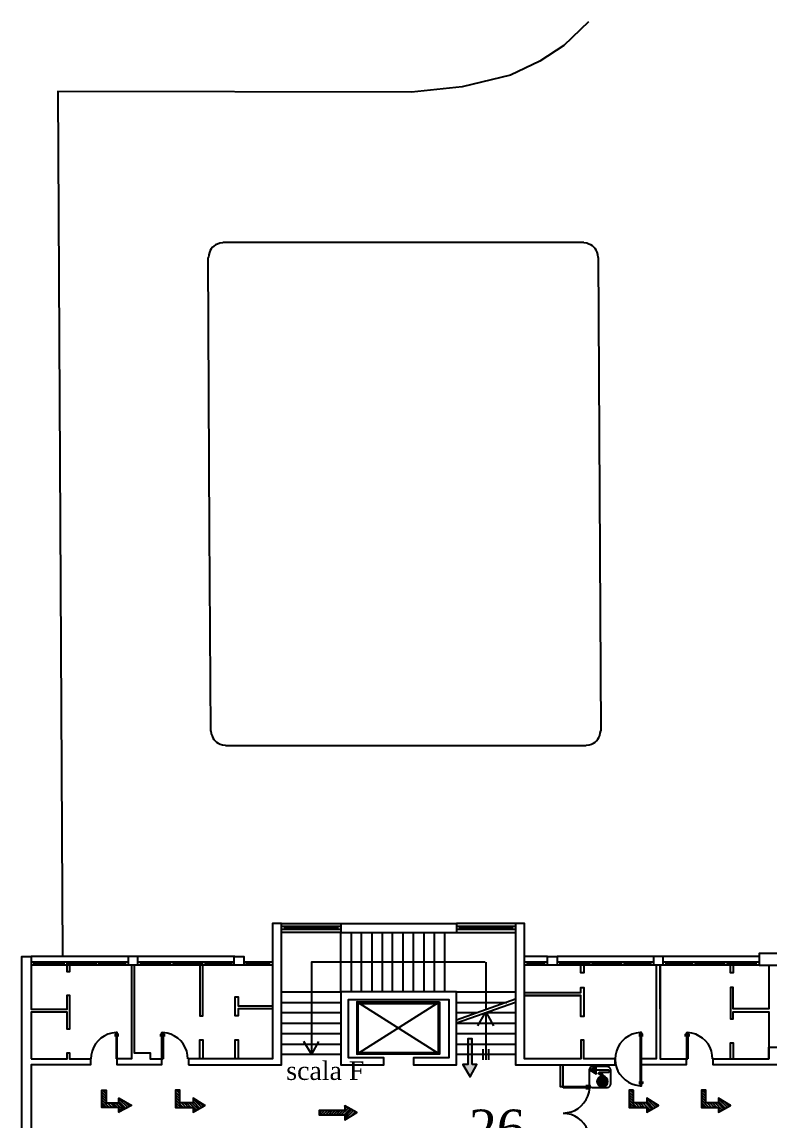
# Model space of a CAD drawing. Header units: millimetres. Extents: x 2592 to 5194, y 1172 to 2359.
# Drawn here: x 2596.569 to 2598.032, y 1183.334 to 1185.483 of the extents above; entities that cross this region are included whole.
import ezdxf

# ---------------------------------------------------------------- set-up
doc = ezdxf.new("R2010")
doc.units = ezdxf.units.MM
for name, color, linetype in [('PDF _Geometria', 7, 'Continuous'), ('PDF _Riempimenti solidi', 3, 'Continuous'), ('PDF _Testo', 7, 'Continuous')]:
    doc.layers.add(name, color=color, linetype=linetype)
doc.styles.add('PDF Times New Roman', font='times.ttf')

msp = doc.modelspace()

# ---------------------------------------------------------------- linework, layer by layer
at = {"layer": 'PDF _Geometria', "color": 8, "lineweight": 25, "true_color": 0x808080}
for points in [[(2597.6778, 1185.4832), (2597.6294, 1185.4374), (2597.5828, 1185.4065), (2597.5253, 1185.379), (2597.4303, 1185.3565), (2597.3311, 1185.3457), (2596.6386, 1185.3474), (2596.6478, 1183.6549)], [(2596.9619, 1185.0507), (2596.9561, 1185.0499)], [(2597.6686, 1185.0515), (2596.9619, 1185.0515)], [(2597.6744, 1185.0499), (2597.6686, 1185.0507)], [(2596.9328, 1185.0224), (2596.9353, 1184.4865), (2596.9378, 1184.0949)], [(2596.9344, 1185.0274), (2596.9336, 1185.0224)], [(2597.6969, 1185.0224), (2597.6961, 1185.0282)], [(2597.7028, 1184.0957), (2597.6978, 1185.0224)], [(2596.9386, 1184.0957), (2596.9394, 1184.0899)], [(2597.7011, 1184.0907), (2597.7019, 1184.0957)], [(2596.9611, 1184.0682), (2596.9669, 1184.0674)], [(2596.9669, 1184.0665), (2597.6736, 1184.0665)], [(2597.6736, 1184.0674), (2597.6794, 1184.0682)]]:
    msp.add_lwpolyline(points, dxfattribs=at)
at = {"layer": 'PDF _Geometria', "lineweight": 25}
for points in [[(2596.8944, 1183.4415), (2597.0769, 1183.4415), (2597.0769, 1183.7182), (2597.0594, 1183.7182), (2597.0594, 1183.4532), (2596.8944, 1183.4532)], [(2596.5869, 1183.4532), (2596.6569, 1183.4532), (2596.6569, 1183.4649), (2596.6619, 1183.4649), (2596.6619, 1183.4532), (2596.7028, 1183.4532), (2596.7028, 1183.4415), (2596.5869, 1183.4415), (2596.5869, 1183.219), (2596.5686, 1183.219), (2596.5686, 1183.654), (2596.5869, 1183.654), (2596.5869, 1183.5507), (2596.6569, 1183.5507), (2596.6569, 1183.5782), (2596.6619, 1183.5782), (2596.6619, 1183.5115), (2596.6569, 1183.5115), (2596.6569, 1183.5449), (2596.5869, 1183.5449)], [(2598.0119, 1183.6365), (2598.0903, 1183.6365), (2598.0903, 1183.6599), (2598.0119, 1183.6599)], [(2597.3861, 1183.5649), (2597.3861, 1183.4624), (2597.2244, 1183.5649), (2597.2244, 1183.4624)], [(2597.3836, 1183.5615), (2597.3836, 1183.4649), (2597.2269, 1183.4649), (2597.2269, 1183.5615)], [(2597.6286, 1183.3965), (2597.6286, 1183.399), (2597.6803, 1183.399), (2597.6803, 1183.3965)]]:
    msp.add_lwpolyline(points, close=True, dxfattribs=at)
for points in [[(2597.0769, 1183.7182), (2597.1928, 1183.7182), (2597.1928, 1183.7007), (2597.0769, 1183.7007)], [(2597.1928, 1183.7124), (2597.0769, 1183.7124)], [(2597.0828, 1183.7124), (2597.0828, 1183.7065)], [(2597.1869, 1183.7065), (2597.1869, 1183.7124)], [(2597.1928, 1183.7182), (2597.4194, 1183.7182)], [(2597.5353, 1183.7182), (2597.5353, 1183.4415), (2597.7303, 1183.4415), (2597.7303, 1183.4532), (2597.6686, 1183.4532), (2597.6686, 1183.4899), (2597.6628, 1183.4899), (2597.6628, 1183.4532), (2597.5528, 1183.4532), (2597.5528, 1183.7182), (2597.5353, 1183.7182), (2597.4194, 1183.7182), (2597.4194, 1183.7007), (2597.5353, 1183.7007)], [(2597.5353, 1183.7124), (2597.4194, 1183.7124)], [(2597.4253, 1183.7124), (2597.4253, 1183.7065)], [(2597.5294, 1183.7065), (2597.5294, 1183.7124)], [(2597.1928, 1183.7065), (2597.0769, 1183.7065)], [(2597.1869, 1183.709), (2597.0828, 1183.709)], [(2597.4194, 1183.5849), (2597.1928, 1183.5849), (2597.1928, 1183.7007), (2597.4194, 1183.7007)], [(2597.2136, 1183.5849), (2597.2136, 1183.7007)], [(2597.2336, 1183.5849), (2597.2336, 1183.7007)], [(2597.2544, 1183.5849), (2597.2544, 1183.7007)], [(2597.2744, 1183.5849), (2597.2744, 1183.7007)], [(2597.2944, 1183.5849), (2597.2944, 1183.7007)], [(2597.3153, 1183.5849), (2597.3153, 1183.7007)], [(2597.3353, 1183.5849), (2597.3353, 1183.7007)], [(2597.3561, 1183.5849), (2597.3561, 1183.7007)], [(2597.3761, 1183.5849), (2597.3761, 1183.7007)], [(2597.3969, 1183.5849), (2597.3969, 1183.7007)], [(2597.5353, 1183.7065), (2597.4194, 1183.7065)], [(2597.5294, 1183.709), (2597.4253, 1183.709)], [(2596.7953, 1183.6365), (2596.7953, 1183.654), (2596.7769, 1183.654), (2596.5869, 1183.654)], [(2596.7769, 1183.6365), (2596.7769, 1183.654)], [(2596.9853, 1183.654), (2596.7953, 1183.654)], [(2597.0594, 1183.6365), (2597.0028, 1183.6365), (2596.9844, 1183.6365), (2596.9844, 1183.654), (2597.0028, 1183.654), (2597.0028, 1183.6365)], [(2597.5978, 1183.654), (2597.5528, 1183.654)], [(2598.0119, 1183.6365), (2597.8244, 1183.6365), (2597.8061, 1183.6365), (2597.6169, 1183.6365), (2597.5978, 1183.6365), (2597.5978, 1183.654), (2597.6169, 1183.654)], [(2597.8244, 1183.6365), (2597.8244, 1183.654), (2597.8061, 1183.654), (2597.6169, 1183.654), (2597.6169, 1183.6365)], [(2597.8061, 1183.6365), (2597.8061, 1183.654)], [(2598.0119, 1183.654), (2597.8244, 1183.654)], [(2596.7769, 1183.6424), (2596.5869, 1183.6424)], [(2596.9853, 1183.6365), (2596.7953, 1183.6365), (2596.7769, 1183.6365), (2596.5869, 1183.6365)], [(2596.5928, 1183.6365), (2596.5928, 1183.6424)], [(2596.6511, 1183.6399), (2596.5928, 1183.6399)], [(2596.6511, 1183.6365), (2596.6511, 1183.6424)], [(2596.6619, 1183.6365), (2596.6619, 1183.624), (2596.6569, 1183.624), (2596.6569, 1183.6424)], [(2596.7136, 1183.6399), (2596.6569, 1183.6399)], [(2596.7136, 1183.6365), (2596.7136, 1183.6424)], [(2596.7194, 1183.6365), (2596.7194, 1183.6424)], [(2596.7711, 1183.6399), (2596.7194, 1183.6399)], [(2596.7828, 1183.6365), (2596.7828, 1183.4532), (2596.7553, 1183.4532), (2596.7528, 1183.4532)], [(2596.7711, 1183.6365), (2596.7711, 1183.6424)], [(2596.7886, 1183.6365), (2596.7886, 1183.4649), (2596.8194, 1183.4649), (2596.8194, 1183.4532), (2596.8428, 1183.4532), (2596.8453, 1183.4532)], [(2596.9853, 1183.6424), (2596.7953, 1183.6424)], [(2596.8011, 1183.6365), (2596.8011, 1183.6424)], [(2596.8594, 1183.6399), (2596.8011, 1183.6399)], [(2596.8594, 1183.6365), (2596.8594, 1183.6424)], [(2596.8653, 1183.6365), (2596.8653, 1183.6424)], [(2596.9219, 1183.6399), (2596.8653, 1183.6399)], [(2596.9169, 1183.6365), (2596.9169, 1183.5374), (2596.9228, 1183.5374), (2596.9228, 1183.6365)], [(2596.9219, 1183.6365), (2596.9219, 1183.6424)], [(2596.9278, 1183.6365), (2596.9278, 1183.6424)], [(2596.9794, 1183.6399), (2596.9278, 1183.6399)], [(2596.9794, 1183.6365), (2596.9794, 1183.6424)], [(2597.0594, 1183.6424), (2597.0028, 1183.6424)], [(2597.0086, 1183.6365), (2597.0086, 1183.6424)], [(2597.0536, 1183.6399), (2597.0086, 1183.6399)], [(2597.0536, 1183.6365), (2597.0536, 1183.6424)], [(2597.4753, 1183.6424), (2597.1353, 1183.6424), (2597.1353, 1183.4624)], [(2597.4778, 1183.5499), (2597.4778, 1183.6424)], [(2597.5978, 1183.6424), (2597.5528, 1183.6424)], [(2597.5978, 1183.6365), (2597.5528, 1183.6365)], [(2597.5586, 1183.6365), (2597.5586, 1183.6424)], [(2597.5919, 1183.6399), (2597.5586, 1183.6399)], [(2597.5919, 1183.6365), (2597.5919, 1183.6424)], [(2597.8061, 1183.6424), (2597.6169, 1183.6424)], [(2597.6228, 1183.6365), (2597.6228, 1183.6424)], [(2597.6803, 1183.6399), (2597.6228, 1183.6399)], [(2597.6686, 1183.6365), (2597.6686, 1183.6215), (2597.6628, 1183.6215), (2597.6628, 1183.6365)], [(2597.6803, 1183.6365), (2597.6803, 1183.6424)], [(2597.6861, 1183.6365), (2597.6861, 1183.6424)], [(2597.7428, 1183.6399), (2597.6861, 1183.6399)], [(2597.7428, 1183.6365), (2597.7428, 1183.6424)], [(2597.7486, 1183.6365), (2597.7486, 1183.6424)], [(2597.8003, 1183.6399), (2597.7486, 1183.6399)], [(2597.8103, 1183.6365), (2597.8103, 1183.4532), (2597.7819, 1183.4532), (2597.7794, 1183.4532)], [(2597.8003, 1183.6365), (2597.8003, 1183.6424)], [(2597.8186, 1183.5515), (2597.8186, 1183.6365), (2597.8186, 1183.4532), (2597.8703, 1183.4532), (2597.8728, 1183.4532)], [(2598.0119, 1183.6424), (2597.8244, 1183.6424)], [(2597.8303, 1183.6365), (2597.8303, 1183.6424)], [(2597.8819, 1183.6399), (2597.8303, 1183.6399)], [(2597.8819, 1183.6365), (2597.8819, 1183.6424)], [(2597.8878, 1183.6365), (2597.8878, 1183.6424)], [(2597.9444, 1183.6399), (2597.8878, 1183.6399)], [(2597.9444, 1183.6365), (2597.9444, 1183.6424)], [(2597.9503, 1183.6365), (2597.9503, 1183.6424)], [(2598.0061, 1183.6399), (2597.9503, 1183.6399)], [(2597.9611, 1183.6365), (2597.9611, 1183.6215), (2597.9561, 1183.6215), (2597.9561, 1183.6365)], [(2598.0311, 1183.6365), (2598.0311, 1183.5515), (2597.9611, 1183.5515), (2597.9611, 1183.5932), (2597.9561, 1183.5932), (2597.9561, 1183.5315), (2597.9611, 1183.5315), (2597.9611, 1183.5457), (2598.0311, 1183.5457), (2598.0311, 1183.4765), (2598.0903, 1183.4765), (2598.0903, 1183.4532), (2598.4236, 1183.4532), (2598.4236, 1183.5249), (2598.4353, 1183.5249)], [(2598.0061, 1183.6365), (2598.0061, 1183.6424)], [(2597.0769, 1183.5849), (2597.1928, 1183.5849), (2597.1928, 1183.4415), (2597.2769, 1183.4415), (2597.2769, 1183.4557), (2597.2078, 1183.4557), (2597.2078, 1183.5699), (2597.4044, 1183.5699), (2597.4044, 1183.4557), (2597.3353, 1183.4557), (2597.3353, 1183.4415), (2597.4194, 1183.4415), (2597.4194, 1183.5849), (2597.5353, 1183.5849)], [(2597.5528, 1183.5832), (2597.6628, 1183.5832), (2597.6628, 1183.5932), (2597.6686, 1183.5932), (2597.6686, 1183.5365), (2597.6628, 1183.5365), (2597.6628, 1183.5774), (2597.5528, 1183.5774), (2597.6628, 1183.5774)], [(2597.0586, 1183.5515), (2596.9919, 1183.5515), (2596.9919, 1183.5374), (2596.9861, 1183.5374), (2596.9861, 1183.5749), (2596.9919, 1183.5749), (2596.9919, 1183.5574), (2597.0586, 1183.5574)], [(2597.0769, 1183.564), (2597.1928, 1183.564)], [(2597.2244, 1183.5649), (2597.3861, 1183.5649)], [(2597.4194, 1183.5299), (2597.5353, 1183.5707)], [(2597.5353, 1183.564), (2597.4194, 1183.5232), (2597.5353, 1183.5232)], [(2597.4194, 1183.564), (2597.5178, 1183.564)], [(2597.0769, 1183.544), (2597.1928, 1183.544)], [(2597.4194, 1183.544), (2597.4594, 1183.544)], [(2597.4753, 1183.544), (2597.4603, 1183.5182)], [(2597.4778, 1183.4515), (2597.4778, 1183.544), (2597.4919, 1183.5182)], [(2597.4778, 1183.544), (2597.5353, 1183.544)], [(2597.0769, 1183.5232), (2597.1928, 1183.5232)], [(2597.0769, 1183.5032), (2597.1928, 1183.5032)], [(2597.4194, 1183.5032), (2597.5353, 1183.5032)], [(2596.9169, 1183.4532), (2596.9169, 1183.4907), (2596.9228, 1183.4907), (2596.9228, 1183.4532)], [(2596.9861, 1183.4532), (2596.9861, 1183.4907), (2596.9919, 1183.4907), (2596.9919, 1183.4532)], [(2597.0769, 1183.4824), (2597.1928, 1183.4824)], [(2597.1494, 1183.4874), (2597.1353, 1183.4624), (2597.1203, 1183.4874)], [(2597.4194, 1183.4824), (2597.5353, 1183.4824)], [(2597.9561, 1183.4532), (2597.9561, 1183.4849), (2597.9611, 1183.4849), (2597.9611, 1183.4532)], [(2598.0311, 1183.4765), (2598.0311, 1183.4532), (2598.0311, 1183.4765)], [(2596.8419, 1183.4532), (2596.8419, 1183.4415), (2596.7553, 1183.4415), (2596.7553, 1183.4532)], [(2596.7828, 1183.4649), (2596.7828, 1183.4532)], [(2597.0769, 1183.4624), (2597.1928, 1183.4624)], [(2597.3861, 1183.4624), (2597.2244, 1183.4624)], [(2597.4194, 1183.4624), (2597.5353, 1183.4624)], [(2597.4719, 1183.4515), (2597.4719, 1183.4724)], [(2597.4828, 1183.4515), (2597.4828, 1183.4724)], [(2597.8694, 1183.4532), (2597.8694, 1183.4415), (2597.7819, 1183.4415), (2597.7819, 1183.4532)], [(2598.4936, 1183.4415), (2597.9219, 1183.4415), (2597.9219, 1183.4532), (2598.0311, 1183.4532)], [(2597.6228, 1183.4415), (2597.6228, 1183.399), (2597.6286, 1183.399), (2597.6286, 1183.4415)], [(2597.6728, 1183.4015), (2597.6769, 1183.4015), (2597.6769, 1183.399)], [(2597.6769, 1183.3965), (2597.6769, 1183.3949), (2597.6728, 1183.3949)], [(2597.6794, 1183.3882), (2597.6803, 1183.3965)], [(2597.6286, 1183.3474), (2597.6361, 1183.3482)], [(2597.6361, 1183.3457), (2597.6286, 1183.3465)]]:
    msp.add_lwpolyline(points, dxfattribs=at)
at = {"layer": 'PDF _Geometria', "color": 4, "lineweight": 25}
for points in [[(2596.7528, 1183.5049), (2596.7444, 1183.504)], [(2596.7528, 1183.5015), (2596.7511, 1183.5015), (2596.7511, 1183.4974)], [(2596.7553, 1183.4532), (2596.7553, 1183.5049), (2596.7528, 1183.5049), (2596.7528, 1183.4532)], [(2596.7569, 1183.4974), (2596.7569, 1183.5015), (2596.7553, 1183.5015)], [(2596.8403, 1183.4974), (2596.8403, 1183.5015), (2596.8428, 1183.5015)], [(2596.8428, 1183.4532), (2596.8428, 1183.5049), (2596.8453, 1183.5049), (2596.8453, 1183.4532)], [(2596.8528, 1183.504), (2596.8444, 1183.5049)], [(2596.8453, 1183.5015), (2596.8469, 1183.5015), (2596.8469, 1183.4974)], [(2597.7794, 1183.5049), (2597.7711, 1183.504)], [(2597.7794, 1183.5015), (2597.7778, 1183.5015), (2597.7778, 1183.4974)], [(2597.7836, 1183.4974), (2597.7836, 1183.5015), (2597.7819, 1183.5015)], [(2597.8678, 1183.4974), (2597.8678, 1183.5015), (2597.8703, 1183.5015)], [(2597.8703, 1183.4532), (2597.8703, 1183.5049), (2597.8728, 1183.5049), (2597.8728, 1183.4532)], [(2597.8803, 1183.504), (2597.8719, 1183.5049)], [(2597.8728, 1183.5015), (2597.8744, 1183.5015), (2597.8744, 1183.4974)], [(2596.7044, 1183.4607), (2596.7036, 1183.4532)], [(2596.8936, 1183.4532), (2596.8928, 1183.4607)], [(2597.7311, 1183.4607), (2597.7303, 1183.4532), (2597.7311, 1183.4432)], [(2597.9211, 1183.4532), (2597.9203, 1183.4607)], [(2597.7694, 1183.4024), (2597.7794, 1183.4007)], [(2597.7778, 1183.409), (2597.7778, 1183.4049), (2597.7794, 1183.4049)], [(2597.7836, 1183.409), (2597.7836, 1183.4049), (2597.7819, 1183.4049)]]:
    msp.add_lwpolyline(points, dxfattribs=at)
msp.add_lwpolyline([(2597.7794, 1183.4007), (2597.7819, 1183.4007), (2597.7819, 1183.4532), (2597.7819, 1183.5049), (2597.7794, 1183.5049), (2597.7794, 1183.4532)], close=True, dxfattribs=at)
at = {"layer": 'PDF _Geometria', "color": 3, "lineweight": 25}
for points in [[(2597.4503, 1183.4424), (2597.4503, 1183.4924), (2597.4419, 1183.4924), (2597.4419, 1183.4424), (2597.4319, 1183.4424), (2597.4461, 1183.4182), (2597.4594, 1183.4424)], [(2596.7586, 1183.3674), (2596.7586, 1183.3765), (2596.7828, 1183.3624), (2596.7586, 1183.349), (2596.7586, 1183.3582), (2596.7253, 1183.3582), (2596.7253, 1183.3924), (2596.7336, 1183.3924), (2596.7336, 1183.3674)], [(2596.9036, 1183.3582), (2596.9036, 1183.349), (2596.9269, 1183.3624), (2596.9036, 1183.3765), (2596.9036, 1183.3674), (2596.8778, 1183.3674), (2596.8778, 1183.3924), (2596.8694, 1183.3924), (2596.8694, 1183.3582)], [(2597.7661, 1183.3924), (2597.7578, 1183.3924), (2597.7578, 1183.3582), (2597.7919, 1183.3582), (2597.7919, 1183.349), (2597.8153, 1183.3624), (2597.7919, 1183.3765), (2597.7919, 1183.3674), (2597.7661, 1183.3674)], [(2597.9328, 1183.3582), (2597.9328, 1183.349), (2597.9561, 1183.3624), (2597.9328, 1183.3765), (2597.9328, 1183.3674), (2597.9078, 1183.3674), (2597.9078, 1183.3924), (2597.8994, 1183.3924), (2597.8994, 1183.3582)], [(2597.2011, 1183.3524), (2597.1503, 1183.3524), (2597.1503, 1183.344), (2597.2011, 1183.344), (2597.2011, 1183.334), (2597.2244, 1183.3482), (2597.2011, 1183.3615)]]:
    msp.add_lwpolyline(points, close=True, dxfattribs=at)
at = {"layer": 'PDF _Geometria', "color": 3, "lineweight": 0}
msp.add_lwpolyline([(2597.4419, 1183.4924), (2597.4419, 1183.4424), (2597.4319, 1183.4424), (2597.4461, 1183.4182), (2597.4594, 1183.4424), (2597.4503, 1183.4424), (2597.4503, 1183.4924)], close=True, dxfattribs=at)
at = {"layer": 'PDF _Geometria', "color": 1, "lineweight": 25}
for points in [[(2597.7211, 1183.4324), (2597.7203, 1183.4349), (2597.7194, 1183.4365), (2597.7178, 1183.4374), (2597.7153, 1183.4382), (2597.6853, 1183.4382), (2597.6828, 1183.4374), (2597.6811, 1183.4365), (2597.6803, 1183.4349), (2597.6794, 1183.4324), (2597.6794, 1183.4032), (2597.6803, 1183.4007), (2597.6811, 1183.399), (2597.6828, 1183.3982), (2597.6853, 1183.3974), (2597.7153, 1183.3974), (2597.7178, 1183.3982), (2597.7194, 1183.399), (2597.7203, 1183.4007), (2597.7211, 1183.4032)], [(2597.7219, 1183.4032), (2597.7219, 1183.4324)], [(2597.7178, 1183.4315), (2597.6811, 1183.4315)], [(2597.6953, 1183.4132), (2597.6944, 1183.409), (2597.6953, 1183.4049)], [(2597.7178, 1183.4265), (2597.6986, 1183.4265), (2597.6969, 1183.4249), (2597.6986, 1183.4232), (2597.7053, 1183.4232), (2597.7053, 1183.409)], [(2597.7128, 1183.4015), (2597.7153, 1183.4049), (2597.7161, 1183.409), (2597.7153, 1183.4132), (2597.7128, 1183.4165)], [(2597.7178, 1183.4274), (2597.7194, 1183.429), (2597.7186, 1183.4299), (2597.7178, 1183.4307)]]:
    msp.add_lwpolyline(points, dxfattribs=at)
msp.add_lwpolyline([(2597.6811, 1183.4315), (2597.6928, 1183.424), (2597.6928, 1183.4382)], close=True, dxfattribs=at)
at = {"layer": 'PDF _Geometria', "color": 3, "lineweight": 25}
for points in [[(2596.7261, 1183.3924), (2596.7336, 1183.3849)], [(2596.7319, 1183.3924), (2596.7336, 1183.3907)], [(2596.8711, 1183.3924), (2596.8778, 1183.3849)], [(2596.8761, 1183.3924), (2596.8778, 1183.3907)], [(2597.7594, 1183.3924), (2597.7661, 1183.3849)], [(2597.7644, 1183.3924), (2597.7661, 1183.3907)], [(2597.9003, 1183.3924), (2597.9078, 1183.3849)], [(2597.9053, 1183.3924), (2597.9078, 1183.3907)], [(2596.7253, 1183.3882), (2596.7336, 1183.3799)], [(2596.7253, 1183.3832), (2596.7336, 1183.3749)], [(2596.7253, 1183.3782), (2596.7336, 1183.3699)], [(2596.7253, 1183.3732), (2596.7394, 1183.3582)], [(2596.7253, 1183.3682), (2596.7344, 1183.3582)], [(2596.7361, 1183.3674), (2596.7453, 1183.3582)], [(2596.7419, 1183.3674), (2596.7503, 1183.3582)], [(2596.7469, 1183.3674), (2596.7553, 1183.3582)], [(2596.7519, 1183.3674), (2596.7661, 1183.3532)], [(2596.7569, 1183.3674), (2596.7686, 1183.3549)], [(2596.7586, 1183.3749), (2596.7753, 1183.359)], [(2596.7586, 1183.3699), (2596.7719, 1183.3565)], [(2596.7686, 1183.3707), (2596.7786, 1183.3607)], [(2596.8694, 1183.3882), (2596.8778, 1183.3799)], [(2596.8694, 1183.3832), (2596.8778, 1183.3749)], [(2596.8694, 1183.3782), (2596.8778, 1183.3699)], [(2596.8694, 1183.3732), (2596.8844, 1183.3582)], [(2596.8694, 1183.3682), (2596.8794, 1183.3582)], [(2596.8811, 1183.3674), (2596.8894, 1183.3582)], [(2596.8861, 1183.3674), (2596.8944, 1183.3582)], [(2596.8911, 1183.3674), (2596.8994, 1183.3582)], [(2596.8961, 1183.3674), (2596.9103, 1183.3532)], [(2596.9011, 1183.3674), (2596.9136, 1183.3549)], [(2596.9036, 1183.3749), (2596.9203, 1183.359)], [(2596.9036, 1183.3699), (2596.9169, 1183.3565)], [(2596.9128, 1183.3707), (2596.9236, 1183.3607)], [(2597.7578, 1183.3882), (2597.7661, 1183.3799)], [(2597.7578, 1183.3832), (2597.7661, 1183.3749)], [(2597.7578, 1183.3782), (2597.7661, 1183.3699)], [(2597.7578, 1183.3732), (2597.7728, 1183.3582)], [(2597.7578, 1183.3682), (2597.7678, 1183.3582)], [(2597.7694, 1183.3674), (2597.7778, 1183.3582)], [(2597.7744, 1183.3674), (2597.7828, 1183.3582)], [(2597.7794, 1183.3674), (2597.7878, 1183.3582)], [(2597.7844, 1183.3674), (2597.7986, 1183.3532)], [(2597.7903, 1183.3674), (2597.8019, 1183.3549)], [(2597.7919, 1183.3749), (2597.8086, 1183.359)], [(2597.7919, 1183.3699), (2597.8053, 1183.3565)], [(2597.8019, 1183.3707), (2597.8119, 1183.3607)], [(2597.8994, 1183.3882), (2597.9078, 1183.3799)], [(2597.8994, 1183.3832), (2597.9078, 1183.3749)], [(2597.8994, 1183.3782), (2597.9078, 1183.3699)], [(2597.8994, 1183.3732), (2597.9136, 1183.3582)], [(2597.8994, 1183.3682), (2597.9086, 1183.3582)], [(2597.9103, 1183.3674), (2597.9186, 1183.3582)], [(2597.9153, 1183.3674), (2597.9244, 1183.3582)], [(2597.9211, 1183.3674), (2597.9294, 1183.3582)], [(2597.9261, 1183.3674), (2597.9394, 1183.3532)], [(2597.9311, 1183.3674), (2597.9428, 1183.3549)], [(2597.9328, 1183.3749), (2597.9494, 1183.359)], [(2597.9328, 1183.3699), (2597.9461, 1183.3565)], [(2597.9428, 1183.3707), (2597.9528, 1183.3607)], [(2596.7253, 1183.3632), (2596.7294, 1183.3582)], [(2596.7586, 1183.3549), (2596.7628, 1183.3515)], [(2596.7586, 1183.3499), (2596.7594, 1183.349)], [(2596.7811, 1183.364), (2596.7819, 1183.3624)], [(2596.8694, 1183.3632), (2596.8736, 1183.3582)], [(2596.9036, 1183.3549), (2596.9069, 1183.3515)], [(2596.9036, 1183.3499), (2596.9036, 1183.349)], [(2596.9253, 1183.364), (2596.9261, 1183.3624)], [(2597.1503, 1183.3515), (2597.1511, 1183.3524)], [(2597.1503, 1183.3465), (2597.1561, 1183.3524)], [(2597.1528, 1183.344), (2597.1611, 1183.3524)], [(2597.1578, 1183.344), (2597.1669, 1183.3524)], [(2597.1636, 1183.344), (2597.1719, 1183.3524)], [(2597.1686, 1183.344), (2597.1769, 1183.3524)], [(2597.1736, 1183.344), (2597.1819, 1183.3524)], [(2597.1786, 1183.344), (2597.1869, 1183.3524)], [(2597.1836, 1183.344), (2597.1919, 1183.3524)], [(2597.1886, 1183.344), (2597.1969, 1183.3524)], [(2597.1936, 1183.344), (2597.2078, 1183.3574)], [(2597.1994, 1183.344), (2597.2111, 1183.3557)], [(2597.2011, 1183.3607), (2597.2011, 1183.3615)], [(2597.2011, 1183.3557), (2597.2044, 1183.3599)], [(2597.2011, 1183.3407), (2597.2144, 1183.354)], [(2597.2011, 1183.3357), (2597.2178, 1183.3524)], [(2597.2111, 1183.3399), (2597.2211, 1183.3499)], [(2597.2228, 1183.3474), (2597.2244, 1183.3482)], [(2597.7578, 1183.3632), (2597.7628, 1183.3582)], [(2597.7919, 1183.3549), (2597.7953, 1183.3515)], [(2597.7919, 1183.3499), (2597.7919, 1183.349)], [(2597.8136, 1183.364), (2597.8153, 1183.3624)], [(2597.8994, 1183.3632), (2597.9036, 1183.3582)], [(2597.9328, 1183.3549), (2597.9361, 1183.3515)], [(2597.9328, 1183.3499), (2597.9336, 1183.349)], [(2597.9544, 1183.364), (2597.9561, 1183.3624)]]:
    msp.add_lwpolyline(points, dxfattribs=at)
at = {"layer": 'PDF _Geometria', "color": 8, "lineweight": 25, "true_color": 0x808080}
for points in [[(2596.9561, 1185.0499), (2596.9438, 1185.0466), (2596.937, 1185.0399), (2596.9344, 1185.0274)], [(2597.6961, 1185.0282), (2597.6927, 1185.0405), (2597.6867, 1185.0465), (2597.6744, 1185.0499)], [(2596.9394, 1184.0899), (2596.9428, 1184.0776), (2596.9488, 1184.0716), (2596.9611, 1184.0682)], [(2597.6794, 1184.0682), (2597.6917, 1184.0715), (2597.6985, 1184.0782), (2597.7011, 1184.0907)]]:
    msp.add_open_spline(points, degree=3, dxfattribs=at)
at = {"layer": 'PDF _Geometria', "color": 4, "lineweight": 25}
for points in [[(2596.7444, 1183.504), (2596.7238, 1183.4987), (2596.7067, 1183.4825), (2596.7044, 1183.4607)], [(2596.8928, 1183.4607), (2596.8905, 1183.4825), (2596.8734, 1183.4987), (2596.8528, 1183.504)], [(2597.7711, 1183.504), (2597.7505, 1183.4987), (2597.7334, 1183.4825), (2597.7311, 1183.4607)], [(2597.9203, 1183.4607), (2597.918, 1183.4825), (2597.9009, 1183.4987), (2597.8803, 1183.504)], [(2597.7311, 1183.4432), (2597.734, 1183.4245), (2597.751, 1183.4067), (2597.7694, 1183.4024)]]:
    msp.add_open_spline(points, degree=3, dxfattribs=at)
at = {"layer": 'PDF _Geometria', "color": 1, "lineweight": 25}
for points in [[(2597.7128, 1183.4165), (2597.7071, 1183.4224), (2597.699, 1183.4202), (2597.6953, 1183.4132)], [(2597.6953, 1183.4049), (2597.699, 1183.3979), (2597.7071, 1183.3957), (2597.7128, 1183.4015)]]:
    msp.add_open_spline(points, degree=3, dxfattribs=at)
at = {"layer": 'PDF _Geometria', "lineweight": 25}
for points in [[(2597.6361, 1183.3482), (2597.6578, 1183.3505), (2597.6741, 1183.3676), (2597.6794, 1183.3882)], [(2597.6794, 1183.3057), (2597.6741, 1183.3263), (2597.6578, 1183.3434), (2597.6361, 1183.3457)]]:
    msp.add_open_spline(points, degree=3, dxfattribs=at)
at = {"layer": 'PDF _Riempimenti solidi', "lineweight": 0, "transparency": 33554559}
for points in [[(2597.4419, 1183.4924), (2597.4503, 1183.4424), (2597.4419, 1183.4424)], [(2597.4419, 1183.4924), (2597.4503, 1183.4924), (2597.4503, 1183.4424)], [(2597.4319, 1183.4424), (2597.4594, 1183.4424), (2597.4461, 1183.4182)]]:
    msp.add_solid(points, dxfattribs=at)
at = {"layer": 'PDF _Riempimenti solidi', "color": 1, "lineweight": 25, "transparency": 33554559}
for points in [[(2597.6928, 1183.4382), (2597.6928, 1183.4315), (2597.6811, 1183.4315)], [(2597.6811, 1183.4315), (2597.6928, 1183.4315), (2597.6928, 1183.424)], [(2597.6944, 1183.4132), (2597.7161, 1183.4115), (2597.6936, 1183.4115)], [(2597.6936, 1183.4115), (2597.7161, 1183.409), (2597.6936, 1183.409)], [(2597.6936, 1183.4115), (2597.7161, 1183.4115), (2597.7161, 1183.409)], [(2597.6953, 1183.4149), (2597.7153, 1183.4132), (2597.6944, 1183.4132)], [(2597.6944, 1183.4132), (2597.7153, 1183.4132), (2597.7161, 1183.4115)], [(2597.6961, 1183.4174), (2597.7144, 1183.4149), (2597.6953, 1183.4149)], [(2597.6953, 1183.4149), (2597.7144, 1183.4149), (2597.7153, 1183.4132)], [(2597.6978, 1183.4182), (2597.7136, 1183.4174), (2597.6961, 1183.4174)], [(2597.6961, 1183.4174), (2597.7136, 1183.4174), (2597.7144, 1183.4149)], [(2597.6994, 1183.4199), (2597.7119, 1183.4182), (2597.6978, 1183.4182)], [(2597.6978, 1183.4182), (2597.7119, 1183.4182), (2597.7136, 1183.4174)], [(2597.7019, 1183.4207), (2597.7103, 1183.4199), (2597.6994, 1183.4199)], [(2597.6994, 1183.4199), (2597.7103, 1183.4199), (2597.7119, 1183.4182)], [(2597.7019, 1183.4207), (2597.7078, 1183.4207), (2597.7103, 1183.4199)], [(2597.6936, 1183.409), (2597.7161, 1183.4074), (2597.6936, 1183.4074)], [(2597.6936, 1183.409), (2597.7161, 1183.409), (2597.7161, 1183.4074)], [(2597.6936, 1183.4074), (2597.7153, 1183.4049), (2597.6944, 1183.4049)], [(2597.6936, 1183.4074), (2597.7161, 1183.4074), (2597.7153, 1183.4049)], [(2597.6944, 1183.4049), (2597.7144, 1183.4032), (2597.6953, 1183.4032)], [(2597.6944, 1183.4049), (2597.7153, 1183.4049), (2597.7144, 1183.4032)], [(2597.6953, 1183.4032), (2597.7128, 1183.4007), (2597.6969, 1183.4007)], [(2597.6953, 1183.4032), (2597.7144, 1183.4032), (2597.7128, 1183.4007)], [(2597.6969, 1183.4007), (2597.7111, 1183.3999), (2597.6986, 1183.3999)], [(2597.6969, 1183.4007), (2597.7128, 1183.4007), (2597.7111, 1183.3999)], [(2597.6986, 1183.3999), (2597.7094, 1183.399), (2597.7003, 1183.399)], [(2597.6986, 1183.3999), (2597.7111, 1183.3999), (2597.7094, 1183.399)], [(2597.7003, 1183.399), (2597.7069, 1183.3982), (2597.7028, 1183.3982)], [(2597.7003, 1183.399), (2597.7094, 1183.399), (2597.7069, 1183.3982)], [(2597.7028, 1183.3982), (2597.7069, 1183.3982), (2597.7053, 1183.3974)]]:
    msp.add_solid(points, dxfattribs=at)

# ---------------------------------------------------------------- texts
at = {"layer": 'PDF _Testo', "attachment_point": 7, "style": 'PDF Times New Roman'}
for s, insert, char_height in [('scala F', (2597.0861, 1183.4116), 0.03612), ('26', (2597.4436, 1183.2803), 0.0728)]:
    msp.add_mtext(s, dxfattribs=dict(at, insert=insert, char_height=char_height))

doc.saveas('drawing.dxf')
